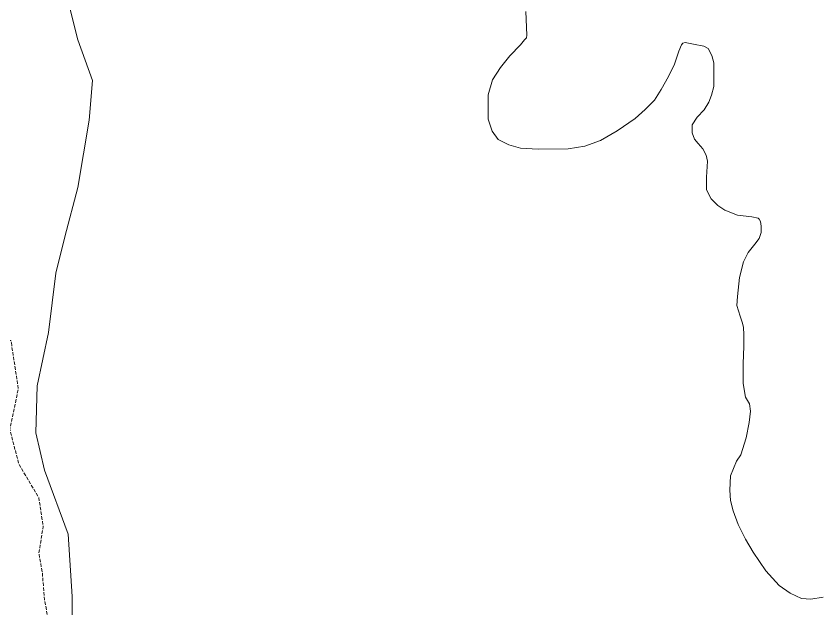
# Model space of a CAD drawing. Header units: metres. Extents: x 543340 to 549474, y 1840490 to 1845220.
# Drawn here: x 545471 to 546259, y 1843787 to 1844369 of the extents above; entities that cross this region are included whole.
import ezdxf

# ---------------------------------------------------------------- set-up
doc = ezdxf.new("R2010")
doc.units = ezdxf.units.M
doc.header["$MEASUREMENT"] = 0
doc.linetypes.add('DGN Style 3', pattern=[4.697227, 3.355162, -1.342065])
doc.layers.add('Level 10', color=7, linetype='Continuous', lineweight=0)
doc.layers.add('Level 30', color=7, linetype='Continuous', lineweight=0)

msp = doc.modelspace()

# ---------------------------------------------------------------- linework, layer by layer
at = {"layer": 'Level 10', "color": 7, "lineweight": 0, "flags": 128}
for points in [[(545520.95, 1844389.58), (545532.07, 1844345.07), (545546.37, 1844305.33), (545543.19, 1844266.38), (545532.07, 1844200.42), (545519.36, 1844151.93), (545510.63, 1844116.17), (545503.46, 1844058.14), (545492.34, 1844005.69), (545490.75, 1843959.59), (545499.49, 1843923.03), (545522.52, 1843860.24), (545526.48, 1843799.04), (545526.48, 1843719.56), (545524.1, 1843657.57), (545516.16, 1843586.03), (545516.16, 1843542.32), (545524.89, 1843511.32), (545556.67, 1843472.38), (545589.23, 1843453.3), (545638.48, 1843427.07), (545666.28, 1843397.66), (545693.29, 1843349.18)], [(545972, 1844373.03), (545972.77, 1844349.69), (545972.39, 1844347.19), (545970.51, 1844345.08), (545966.59, 1844340.37), (545956.21, 1844329.59), (545947.08, 1844317.96), (545939.15, 1844306.06), (545935.01, 1844291.32), (545935.01, 1844267.34), (545938.9, 1844255.67), (545944.88, 1844247.5), (545955.32, 1844242.03), (545966.73, 1844238.84), (545984.05, 1844237.99), (546013.4, 1844238.4), (546029.66, 1844240.97), (546045.16, 1844246.57), (546061.47, 1844255.78), (546079.16, 1844268.13), (546089.18, 1844276.9), (546098.25, 1844285.97), (546104.73, 1844296.35), (546112.06, 1844309.37), (546117.95, 1844321.18), (546121.97, 1844334.06), (546124.69, 1844340.18), (546125.94, 1844341.9), (546128.29, 1844342.49), (546136.36, 1844340.81), (546146.44, 1844339), (546150.85, 1844336.55), (546154.61, 1844329.9), (546156.54, 1844322.5), (546156.54, 1844299.32), (546154.08, 1844290.91), (546151.63, 1844283.88), (546146.85, 1844276.38), (546140.19, 1844269.31), (546135.06, 1844261.91), (546135.06, 1844253.99), (546137.52, 1844247.84), (546141.02, 1844243.35), (546145.47, 1844238.15), (546148.94, 1844232.14), (546150.14, 1844226.16), (546149.37, 1844210.53), (546149.37, 1844197.97), (546153.81, 1844189.1), (546160.31, 1844182.6), (546167.08, 1844178.23), (546179.71, 1844173.27), (546193.72, 1844171.62), (546200.01, 1844170.12), (546200.94, 1844169.31), (546202.19, 1844166.99), (546203.04, 1844162.52), (546202.72, 1844156.24), (546200.94, 1844150.32), (546196.58, 1844144.61), (546190.21, 1844136.52), (546185.58, 1844127.25), (546181.69, 1844112.12), (546179.62, 1844093.52), (546179.14, 1844084.53), (546182.32, 1844074.11), (546184.27, 1844068.26), (546185.61, 1844063.22), (546185.96, 1844055.78), (546185.96, 1844044.56), (546185.17, 1844027.44), (546185.17, 1844007.98), (546187.48, 1843994.6), (546191.37, 1843987.95), (546192.29, 1843981), (546191.2, 1843969.8), (546188.17, 1843954.58), (546183.02, 1843938.03), (546178.81, 1843931.92), (546172.93, 1843917.42), (546172.03, 1843903.42), (546172.92, 1843893.16), (546175.52, 1843883.17), (546180.14, 1843869.71), (546187.62, 1843855.17), (546194.99, 1843842.46), (546207.34, 1843824.33), (546220.52, 1843809.88), (546231.22, 1843802.29), (546242.57, 1843797.08), (546251.77, 1843796.57), (546263.67, 1843798.41)]]:
    msp.add_lwpolyline(points, dxfattribs=at)
at = {"layer": 'Level 30', "color": 5, "linetype": 'DGN Style 3', "lineweight": 13, "flags": 128}
msp.add_lwpolyline([(545046.89, 1844057.26), (545048.44, 1844058.37), (545049.42, 1844060.15), (545051.46, 1844063.68), (545052.51, 1844065.43), (545053.57, 1844067.17), (545054.42, 1844069.05), (545055.52, 1844070.77), (545057.77, 1844074.18), (545058.92, 1844075.87), (545060.11, 1844077.53), (545061.35, 1844079.16), (545061.66, 1844079.56), (545063.79, 1844082.34), (545077.13, 1844100.33), (545084.11, 1844119.08), (545095.12, 1844129.75), (545096.19, 1844131.45), (545096.65, 1844132.26), (545097.22, 1844133.08), (545098.16, 1844134.69), (545099.46, 1844136.07), (545100.54, 1844137.6), (545104.8, 1844145.16), (545107.04, 1844150.01), (545108.39, 1844153.06), (545109.71, 1844156.02), (545110.22, 1844157.55), (545110.25, 1844157.54), (545110.9, 1844159.58), (545111.43, 1844161.39), (545111.92, 1844163.2), (545112.38, 1844165.02), (545112.8, 1844166.85), (545113.18, 1844168.69), (545113.53, 1844170.53), (545114.23, 1844172.32), (545114.51, 1844174.19), (545114.74, 1844176.06), (545114.94, 1844177.94), (545115.1, 1844179.82), (545115.37, 1844183.58), (545115.57, 1844185.94), (545115.8, 1844189.43), (545116.77, 1844211.75), (545117.61, 1844219.45), (545117.93, 1844221.62), (545118.27, 1844223.68), (545118.66, 1844225.74), (545119.09, 1844227.79), (545119.89, 1844229.75), (545120.4, 1844231.77), (545120.95, 1844233.78), (545121.83, 1844236.74), (545122.83, 1844239.75), (545123.54, 1844241.71), (545123.93, 1844243.8), (545124.72, 1844245.74), (545125.55, 1844247.66), (545126.41, 1844249.56), (545127.32, 1844251.45), (545128.26, 1844253.32), (545129.24, 1844255.17), (545130.25, 1844257), (545131.45, 1844258.72), (545132.54, 1844260.51), (545133.71, 1844262.24), (545135.27, 1844264.33), (545137.42, 1844267.11), (545145.7, 1844279.27), (545153.87, 1844290.67), (545157.55, 1844296.04), (545157.56, 1844296.04), (545160.74, 1844300.59), (545161.93, 1844302.24), (545164.5, 1844309.47), (545169.95, 1844317.08), (545176.95, 1844324.02), (545178.62, 1844325.94), (545178.63, 1844325.93), (545179.62, 1844327.06), (545180.88, 1844328.61), (545181.12, 1844329.66), (545183.46, 1844332.92), (545184.45, 1844334.37), (545184.63, 1844334.6), (545186.05, 1844336.98), (545187.23, 1844338.38), (545189.05, 1844339.87), (545190.73, 1844341.45), (545192.54, 1844342.87), (545192.74, 1844346.62), (545194.75, 1844347.96), (545196.82, 1844349.21), (545198.94, 1844350.38), (545201.1, 1844351.46), (545203.31, 1844352.46), (545205.55, 1844353.36), (545207.82, 1844354.18), (545210.13, 1844354.91), (545212.47, 1844355.54), (545214.82, 1844356.07), (545217.2, 1844356.52), (545218.61, 1844364.77), (545221.33, 1844365.06), (545224.06, 1844365.23), (545226.79, 1844365.3), (545229.69, 1844365.25), (545232.26, 1844365.11), (545234.99, 1844364.84), (545237.7, 1844364.47), (545239.37, 1844358.83), (545241.84, 1844358.29), (545244.28, 1844357.65), (545246.7, 1844356.91), (545249.08, 1844356.08), (545251.43, 1844355.16), (545253.75, 1844354.14), (545256.01, 1844353.02), (545258.24, 1844351.82), (545260.41, 1844350.53), (545262.53, 1844349.16), (545264.15, 1844347.1), (545266.13, 1844345.58), (545268.05, 1844343.98), (545269.9, 1844342.31), (545271.61, 1844340.49), (545273.17, 1844338.54), (545274.65, 1844336.53), (545276.03, 1844334.48), (545276.37, 1844333.96), (545279.24, 1844329.23), (545280.52, 1844327.69), (545285.02, 1844321.71), (545291.75, 1844312.58), (545293.24, 1844310.81), (545295.41, 1844308.36), (545296.54, 1844307), (545298.27, 1844306.16), (545299.44, 1844304.85), (545300.64, 1844303.57), (545301.87, 1844302.31), (545303.12, 1844301.08), (545304.39, 1844299.87), (545305.69, 1844298.69), (545307.01, 1844297.53), (545308.82, 1844296.96), (545310.17, 1844295.87), (545311.55, 1844294.8), (545312.95, 1844293.76), (545314.37, 1844292.75), (545315.81, 1844291.77), (545317.56, 1844291.27), (545319.02, 1844290.36), (545321.41, 1844288.95), (545323.53, 1844287.78), (545325.07, 1844286.98), (545326.62, 1844286.22), (545330, 1844289.46), (545331.51, 1844288.79), (545334.53, 1844287.49), (545336.41, 1844286.64), (545339.63, 1844285.27), (545347.2, 1844284.58), (545351.21, 1844283.39), (545353.48, 1844282.64), (545355.72, 1844281.78), (545357.92, 1844280.85), (545360.1, 1844279.86), (545362.43, 1844279.17), (545364.58, 1844278.1), (545366.7, 1844276.98), (545368.81, 1844275.83), (545370.89, 1844274.63), (545372.95, 1844273.39), (545374.98, 1844272.11), (545376.98, 1844270.79), (545378.96, 1844269.42), (545380.91, 1844268.02), (545382.84, 1844266.59), (545384.22, 1844264.47), (545386.07, 1844262.96), (545387.89, 1844261.42), (545389.64, 1844259.8), (545391.74, 1844257.68), (545392.77, 1844256.59), (545394.28, 1844255.27), (545404.6, 1844244.15), (545411.71, 1844230.13), (545424.37, 1844210.79), (545427.28, 1844208.76), (545427.73, 1844208.43), (545429.55, 1844207.04), (545431.34, 1844205.58), (545432.91, 1844203.92), (545434.36, 1844202.15), (545435.76, 1844200.33), (545437.09, 1844198.47), (545440.17, 1844197.73), (545441.41, 1844195.72), (545442.59, 1844193.68), (545443.7, 1844191.59), (545444.74, 1844189.47), (545445.7, 1844187.32), (545446.6, 1844185.13), (545447.42, 1844182.92), (545448.17, 1844180.68), (545448.84, 1844178.41), (545449.43, 1844176.13), (545449.95, 1844173.82), (545450.4, 1844171.5), (545453.43, 1844169.54), (545453.73, 1844167.11), (545453.94, 1844164.67), (545454.08, 1844162.22), (545453.83, 1844159.77), (545453.5, 1844157.33), (545453.31, 1844156.13), (545452.34, 1844151.16), (545458.7, 1844128.14), (545456.78, 1844096.44), (545450.07, 1844075.53), (545450.1, 1844069.87), (545450.08, 1844066.23), (545449.43, 1844064.4), (545449.55, 1844060.74), (545449.8, 1844056.83), (545450.1, 1844053.44), (545450.52, 1844049.8), (545466.49, 1844050.23), (545466.87, 1844047.81), (545467.23, 1844045.43), (545467.51, 1844043.42), (545473.71, 1844003.08), (545465.44, 1843963.1), (545474.09, 1843929.17), (545493.89, 1843895.95), (545498.09, 1843867.82), (545493.94, 1843841.48), (545497.31, 1843821.93), (545499.34, 1843796.01), (545502.47, 1843779.51), (545502.85, 1843777.23), (545503.42, 1843774.37), (545503.67, 1843772.82), (545503.94, 1843771.27), (545503.72, 1843769.62), (545504.06, 1843768.07), (545504.43, 1843766.54), (545504.83, 1843765.01), (545505.73, 1843761.97), (545506.22, 1843760.47), (545506.74, 1843758.97), (545507.3, 1843757.49), (545507.88, 1843756.02), (545508.72, 1843754.66), (545509.36, 1843753.22), (545510.03, 1843751.79), (545510.67, 1843750.34), (545511.46, 1843748.53), (545512.09, 1843747.16), (545513.11, 1843745.44), (545514.33, 1843743.11)], dxfattribs=at)

doc.saveas('drawing.dxf')
